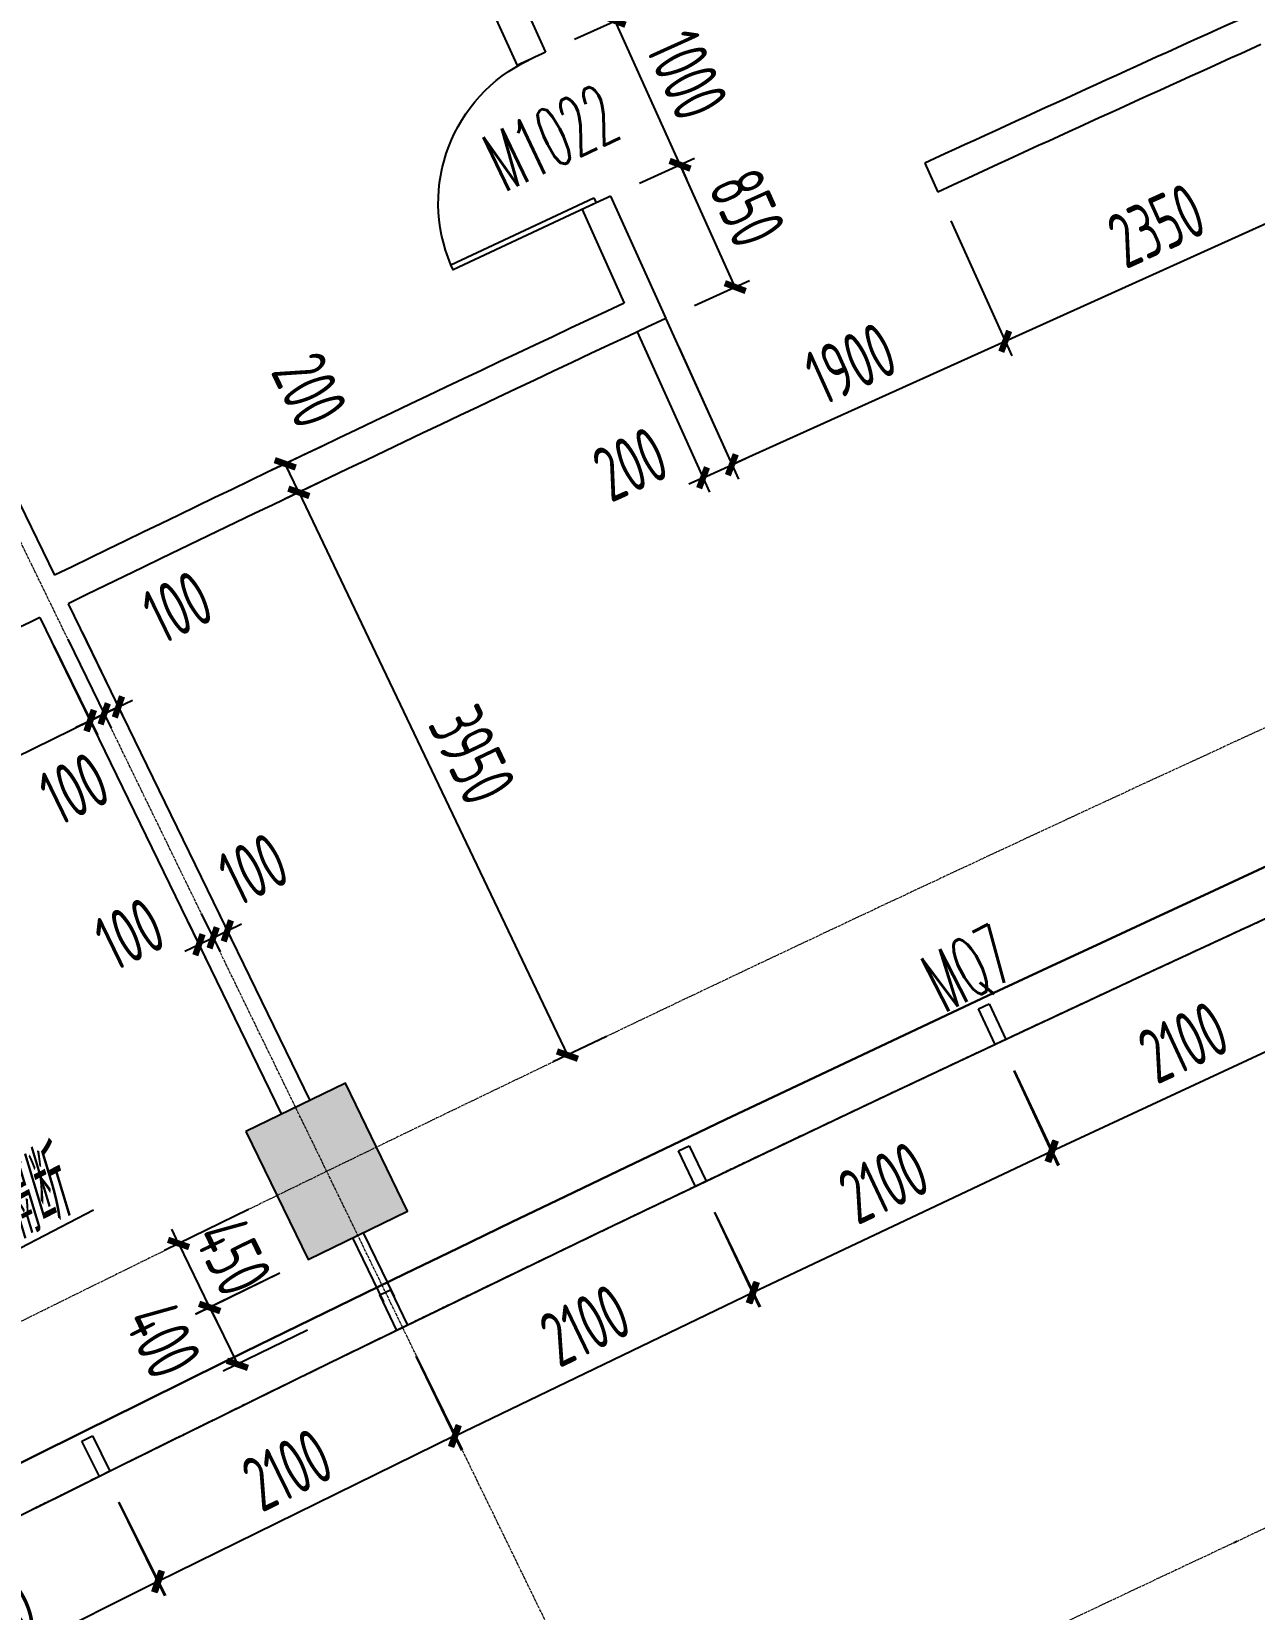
# Model space of a CAD drawing. Header units: millimetres. Extents: x 0 to 12095980, y -6694179 to 0.
# Drawn here: x 11648439 to 11656185, y -6432930 to -6422935 of the extents above; entities that cross this region are included whole.
import ezdxf
from ezdxf.enums import TextEntityAlignment as Align

# ---------------------------------------------------------------- set-up
doc = ezdxf.new("R2010")
doc.units = ezdxf.units.MM
doc.header["$LTSCALE"] = 10
doc.linetypes.add('A1-RG-AXIS$0$CENTER', pattern=[50.8, 31.75, -6.35, 6.35, -6.35])
doc.linetypes.add('A1-RI-F2$0$HIDDEN2', pattern=[0.1875, 0.125, -0.0625])
for name, color, linetype in [('A1-RD-2F$0$A-DIMS-1：100', 1, 'Continuous'), ('A1-RD-2F$0$A-GLAZ', 140, 'Continuous'), ('A1-RD-2F$0$A-louban', 5, 'Continuous'), ('A1-RG-AXIS$0$A-COLU-HATH', 8, 'Continuous'), ('A1-RG-AXIS$0$A-COLUMN', 7, 'Continuous'), ('A1-RG-AXIS$0$A-DETL-PEN0', 247, 'Continuous'), ('A1-RG-AXIS$0$A2-RG-AXIS-150$0$A-DIMS-100', 1, 'Continuous'), ('A1-RI-F2$0$A-DIMS-1：100', 1, 'Continuous'), ('A1-RI-F2$0$A-DOOR', 32, 'Continuous'), ('A1-RI-F2$0$A-FUZHUXIAN', 55, 'A1-RI-F2$0$HIDDEN2'), ('A1-RI-F2$0$A-SYMB', 4, 'Continuous'), ('A1-RI-F2$0$A-SYMB-AREA', 4, 'Continuous'), ('A1-RI-F2$0$A-SYMB-NAME', 4, 'Continuous'), ('A1-RI-F2$0$A-TEXT', 4, 'Continuous'), ('A1-RI-F2$0$A-TEXT1', 4, 'Continuous'), ('A1-RI-F2$0$A-WALL', 7, 'Continuous'), ('A1-RI-F2$0$N-SYMB-DOOR', 13, 'Continuous'), ('A1-RI-F2$0$N-SYMB-DOOR1', 13, 'Continuous'), ('A1-RI-F2$0$N-SYMB-DOOR2', 13, 'Continuous')]:
    doc.layers.add(name, color=color, linetype=linetype)
doc.layers.add('A1-RG-AXIS$0$A-GRID', color=1, linetype='A1-RG-AXIS$0$CENTER', lineweight=9)
doc.styles.add('A1-RD-2F$0$XD2008', font='xd-hzs.shx', dxfattribs={"width": 0.7, "bigfont": 'xd-hztxt.shx'})
doc.styles.add('A1-RG-AXIS$0$A2-RG-AXIS-150$0$XD2008', font='romans.shx', dxfattribs={"width": 0.7})
doc.styles.add('A1-RI-F2$0$ECADI', font='gbeitc.shx', dxfattribs={"width": 0.7, "bigfont": 'gbcbig.shx'})
doc.styles.add('A1-RI-F2$0$ECADI-SYM', font='simplex.shx', dxfattribs={"width": 0.7, "bigfont": 'hztxt.shx'})
doc.styles.add('A1-RI-F2$0$XD2008', font='xd-hzs.shx', dxfattribs={"width": 0.7, "bigfont": 'xd-hztxt.shx'})
doc.dimstyles.new('A1-RD-2F$0$XD100$0', dxfattribs={"dimscale": 100, "dimtxt": 3.5, "dimasz": 2, "dimexe": 1, "dimexo": 2, "dimgap": 1, "dimtad": 1, "dimdec": 0, "dimdsep": 46, "dimtxsty": 'A1-RD-2F$0$XD2008', "dimblk": 'A1-RD-2F$0$_ArchTick', "dimblk1": 'A1-RD-2F$0$_ArchTick', "dimblk2": 'A1-RD-2F$0$_ArchTick', "dimsah": 1, "dimcen": 2.5, "dimclrd": 1, "dimclre": 1, "dimclrt": 4, "dimaunit": 1, "dimadec": 0, "dimazin": 0, "dimtfac": 1, "dimtdec": 0, "dimtix": 1, "dimtmove": 2, "dimatfit": 3, "dimfxl": 1, "dimtolj": 1, "dimtzin": 0, "dimarcsym": 0})
doc.dimstyles.new('A1-RG-AXIS$0$A2-RG-AXIS-150$0$XD100', dxfattribs={"dimscale": 100, "dimtxt": 5.5, "dimasz": 1.5, "dimexe": 1, "dimexo": 2, "dimgap": 0.5, "dimtad": 1, "dimdec": 0, "dimdsep": 46, "dimtxsty": 'A1-RG-AXIS$0$A2-RG-AXIS-150$0$XD2008', "dimblk": 'A1-RG-AXIS$0$A2-RG-AXIS-150$0$_ArchTick', "dimcen": 2.5, "dimclrt": 4, "dimaunit": 1, "dimadec": 3, "dimazin": 0, "dimtfac": 1, "dimtdec": 0, "dimtix": 1, "dimtmove": 0, "dimatfit": 3, "dimfxl": 1, "dimtolj": 1, "dimtzin": 0, "dimarcsym": 0})
doc.dimstyles.new('A1-RI-F2$0$XD100$0', dxfattribs={"dimscale": 100, "dimtxt": 3.5, "dimasz": 2, "dimexe": 1, "dimexo": 2, "dimgap": 1, "dimtad": 1, "dimdec": 0, "dimdsep": 46, "dimtxsty": 'A1-RI-F2$0$XD2008', "dimblk1": 'A1-RI-F2$0$_ArchTick', "dimblk2": 'A1-RI-F2$0$_ArchTick', "dimsah": 1, "dimcen": 2.5, "dimclrd": 1, "dimclre": 1, "dimclrt": 4, "dimaunit": 1, "dimadec": 0, "dimazin": 0, "dimtfac": 1, "dimtdec": 0, "dimtix": 1, "dimtmove": 2, "dimatfit": 3, "dimfxl": 1, "dimtolj": 1, "dimtzin": 0, "dimarcsym": 0})

# ---------------------------------------------------------------- blocks, each defined once
blk = doc.blocks.new('A1-RI-F2$0$A-X-D2-60$0$d1000')
at = {"layer": 'A1-RI-F2$0$A-DOOR'}
blk.add_lwpolyline([(1257258.4, 175906.7), (1257258.4, 175941.7), (1256258.2, 175941.7), (1256258.2, 175906.7)], close=True, dxfattribs=at)
blk.add_arc((1257257.6, 175941.7), 1000, 182.00579, 269.95491, dxfattribs=at)
blk = doc.blocks.new('A1-RI-F2$0$_ArchTick')
at = {"color": 0, "linetype": 'ByBlock', "const_width": 0.4}
blk.add_lwpolyline([(-0.5, -0.5), (0.5, 0.5)], dxfattribs=at)
blk = doc.blocks.new('*D190')
at = {"layer": 'A1-RI-F2$0$A-DIMS-1：100', "color": 1, "linetype": 'ByBlock', "lineweight": -2, "transparency": 16777216}
for p, q in [((11656399.9, -6423158.6), (11656789.5, -6424021.8)), ((11656748.4, -6423930.6), (11654606.5, -6424897.4)), ((11654261.8, -6424133.8), (11654647.6, -6424988.6))]:
    blk.add_line(p, q, dxfattribs=at)
at = {"layer": 'A1-RI-F2$0$A-DIMS-1：100', "color": 1, "linetype": 'ByBlock', "lineweight": -2, "transparency": 16777216, "xscale": 100, "yscale": 100, "zscale": 100}
for p, rotation in [((11656748.4, -6423930.6), 24.29328652529245), ((11654606.5, -6424897.4), 204.2932865252925)]:
    blk.add_blockref('A1-RI-F2$0$_ArchTick', p, dxfattribs=dict(at, rotation=rotation))
at = {"layer": 'A1-RI-F2$0$A-DIMS-1：100', "color": 4, "linetype": 'ByBlock', "transparency": 16777216, "insert": (11655564.3, -6424163.4), "char_height": 350, "attachment_point": 5, "rotation": 24.29329, "style": 'A1-RI-F2$0$XD2008'}
blk.add_mtext('\\A1;2350', dxfattribs=at)
blk = doc.blocks.new('*D191')
at = {"layer": 'A1-RI-F2$0$A-DIMS-1：100', "color": 1, "linetype": 'ByBlock', "lineweight": -2, "transparency": 16777216}
for p, q in [((11654261.8, -6424133.8), (11654647.6, -6424988.6)), ((11654606.5, -6424897.4), (11652874.7, -6425679.1)), ((11652538.7, -6424934.7), (11652915.9, -6425770.3))]:
    blk.add_line(p, q, dxfattribs=at)
at = {"layer": 'A1-RI-F2$0$A-DIMS-1：100', "color": 1, "linetype": 'ByBlock', "lineweight": -2, "transparency": 16777216, "xscale": 100, "yscale": 100, "zscale": 100}
for p, rotation in [((11654606.5, -6424897.4), 24.29328652529245), ((11652874.7, -6425679.1), 204.2932865252925)]:
    blk.add_blockref('A1-RI-F2$0$_ArchTick', p, dxfattribs=dict(at, rotation=rotation))
at = {"layer": 'A1-RI-F2$0$A-DIMS-1：100', "color": 4, "linetype": 'ByBlock', "transparency": 16777216, "insert": (11653627.5, -6425037.6), "char_height": 350, "attachment_point": 5, "rotation": 24.29329, "style": 'A1-RI-F2$0$XD2008'}
blk.add_mtext('\\A1;1900', dxfattribs=at)
blk = doc.blocks.new('*D192')
at = {"layer": 'A1-RI-F2$0$A-DIMS-1：100', "color": 1, "linetype": 'ByBlock', "lineweight": -2, "transparency": 16777216}
for p, q in [((11652457.6, -6424755), (11652915.9, -6425770.3)), ((11652275.3, -6424837.3), (11652733.6, -6425852.5)), ((11652692.5, -6425761.4), (11652874.7, -6425679.1)), ((11652874.7, -6425679.1), (11652965.9, -6425638)), ((11652692.5, -6425761.4), (11652601.3, -6425802.5))]:
    blk.add_line(p, q, dxfattribs=at)
at = {"layer": 'A1-RI-F2$0$A-DIMS-1：100', "color": 1, "linetype": 'ByBlock', "lineweight": -2, "transparency": 16777216, "xscale": 100, "yscale": 100, "zscale": 100}
for p, rotation in [((11652874.7, -6425679.1), 204.2934253069616), ((11652692.5, -6425761.4), 24.29342530696156)]:
    blk.add_blockref('A1-RI-F2$0$_ArchTick', p, dxfattribs=dict(at, rotation=rotation))
at = {"layer": 'A1-RI-F2$0$A-DIMS-1：100', "color": 4, "linetype": 'ByBlock', "transparency": 16777216, "insert": (11652231.5, -6425675), "char_height": 350, "attachment_point": 5, "rotation": 24.29343, "style": 'A1-RI-F2$0$XD2008'}
blk.add_mtext('\\A1;200', dxfattribs=at)
blk = doc.blocks.new('*D193')
at = {"layer": 'A1-RI-F2$0$A-DIMS-1：100', "color": 1, "linetype": 'ByBlock', "lineweight": -2, "transparency": 16777216}
for p, q in [((11651877.5, -6422983.7), (11652226.3, -6422826.3)), ((11652135.2, -6422867.4), (11652094, -6422776.3)), ((11652546.6, -6423779), (11652135.2, -6422867.4)), ((11652289, -6423895.3), (11652637.8, -6423737.8)), ((11652546.6, -6423779), (11652587.8, -6423870.1))]:
    blk.add_line(p, q, dxfattribs=at)
at = {"layer": 'A1-RI-F2$0$A-DIMS-1：100', "color": 1, "linetype": 'ByBlock', "lineweight": -2, "transparency": 16777216, "xscale": 100, "yscale": 100, "zscale": 100}
for p, rotation in [((11652135.2, -6422867.4), 294.2934254010793), ((11652546.6, -6423779), 114.2934254010793)]:
    blk.add_blockref('A1-RI-F2$0$_ArchTick', p, dxfattribs=dict(at, rotation=rotation))
at = {"layer": 'A1-RI-F2$0$A-DIMS-1：100', "color": 4, "linetype": 'ByBlock', "transparency": 16777216, "insert": (11652591.6, -6423210.1), "char_height": 350, "attachment_point": 5, "rotation": 294.29343, "style": 'A1-RI-F2$0$XD2008'}
blk.add_mtext('\\A1;1000', dxfattribs=at)
blk = doc.blocks.new('*D194')
at = {"layer": 'A1-RI-F2$0$A-DIMS-1：100', "color": 1, "linetype": 'ByBlock', "lineweight": -2, "transparency": 16777216}
for p, q in [((11652289, -6423895.3), (11652637.8, -6423737.8)), ((11652896.4, -6424553.8), (11652546.6, -6423779)), ((11652638.7, -6424670.1), (11652987.5, -6424512.7))]:
    blk.add_line(p, q, dxfattribs=at)
at = {"layer": 'A1-RI-F2$0$A-DIMS-1：100', "color": 1, "linetype": 'ByBlock', "lineweight": -2, "transparency": 16777216, "xscale": 100, "yscale": 100, "zscale": 100}
for p, rotation in [((11652546.6, -6423779), 114.2934300045069), ((11652896.4, -6424553.8), 294.2934300045069)]:
    blk.add_blockref('A1-RI-F2$0$_ArchTick', p, dxfattribs=dict(at, rotation=rotation))
at = {"layer": 'A1-RI-F2$0$A-DIMS-1：100', "color": 4, "linetype": 'ByBlock', "transparency": 16777216, "insert": (11652972.1, -6424053.3), "char_height": 350, "attachment_point": 5, "rotation": 294.29343, "style": 'A1-RI-F2$0$XD2008'}
blk.add_mtext('\\A1;850', dxfattribs=at)
blk = doc.blocks.new('*D195')
at = {"layer": 'A1-RI-F2$0$A-DIMS-1：100', "color": 1, "linetype": 'ByBlock', "lineweight": -2, "transparency": 16777216}
for p, q in [((11650379.9, -6425735.3), (11650041.5, -6425896.9)), ((11650131.7, -6425853.8), (11651833.2, -6429418.6)), ((11652081.4, -6429300.1), (11651742.9, -6429461.6))]:
    blk.add_line(p, q, dxfattribs=at)
at = {"layer": 'A1-RI-F2$0$A-DIMS-1：100', "color": 1, "linetype": 'ByBlock', "lineweight": -2, "transparency": 16777216, "xscale": 100, "yscale": 100, "zscale": 100}
for p, rotation in [((11650131.7, -6425853.8), 115.5155669121147), ((11651833.2, -6429418.6), 295.5155669121147)]:
    blk.add_blockref('A1-RI-F2$0$_ArchTick', p, dxfattribs=dict(at, rotation=rotation))
at = {"layer": 'A1-RI-F2$0$A-DIMS-1：100', "color": 4, "linetype": 'ByBlock', "transparency": 16777216, "insert": (11651230.6, -6427517.7), "char_height": 350, "attachment_point": 5, "rotation": 295.51557, "style": 'A1-RI-F2$0$XD2008'}
blk.add_mtext('\\A1;3950', dxfattribs=at)
blk = doc.blocks.new('*D196')
at = {"layer": 'A1-RI-F2$0$A-DIMS-1：100', "color": 1, "linetype": 'ByBlock', "lineweight": -2, "transparency": 16777216}
for p, q in [((11650293.7, -6425554.8), (11649955.3, -6425716.4)), ((11650131.7, -6425853.8), (11650045.5, -6425673.3)), ((11650379.9, -6425735.3), (11650041.5, -6425896.9))]:
    blk.add_line(p, q, dxfattribs=at)
at = {"layer": 'A1-RI-F2$0$A-DIMS-1：100', "color": 1, "linetype": 'ByBlock', "lineweight": -2, "transparency": 16777216, "xscale": 100, "yscale": 100, "zscale": 100}
for p, rotation in [((11650045.5, -6425673.3), 115.5155674274812), ((11650131.7, -6425853.8), 295.5155674274812)]:
    blk.add_blockref('A1-RI-F2$0$_ArchTick', p, dxfattribs=dict(at, rotation=rotation))
at = {"layer": 'A1-RI-F2$0$A-DIMS-1：100', "color": 4, "linetype": 'ByBlock', "transparency": 16777216, "insert": (11650199.8, -6425206.4), "char_height": 350, "attachment_point": 5, "rotation": 295.51557, "style": 'A1-RI-F2$0$XD2008'}
blk.add_mtext('\\A1;200', dxfattribs=at)
blk = doc.blocks.new('*D198')
at = {"layer": 'A1-RI-F2$0$A-DIMS-1：100', "color": 1, "linetype": 'ByBlock', "lineweight": -2, "transparency": 16777216}
for p, q in [((11648579.1, -6426826.3), (11648855.6, -6427388.9)), ((11646792.2, -6428291.7), (11648811.5, -6427299.2)), ((11646559.8, -6427818.8), (11646836.3, -6428381.4))]:
    blk.add_line(p, q, dxfattribs=at)
at = {"layer": 'A1-RI-F2$0$A-DIMS-1：100', "color": 1, "linetype": 'ByBlock', "lineweight": -2, "transparency": 16777216, "xscale": 100, "yscale": 100, "zscale": 100}
for p, rotation in [((11648811.5, -6427299.2), 26.17459141336102), ((11646792.2, -6428291.7), 206.174591413361)]:
    blk.add_blockref('A1-RI-F2$0$_ArchTick', p, dxfattribs=dict(at, rotation=rotation))
at = {"layer": 'A1-RI-F2$0$A-DIMS-1：100', "color": 4, "linetype": 'ByBlock', "transparency": 16777216, "insert": (11647680.5, -6427548.6), "char_height": 350, "attachment_point": 5, "rotation": 26.17459, "style": 'A1-RI-F2$0$XD2008'}
blk.add_mtext('\\A1;2250', dxfattribs=at)
blk = doc.blocks.new('*D199')
at = {"layer": 'A1-RI-F2$0$A-DIMS-1：100', "color": 1, "linetype": 'ByBlock', "lineweight": -2, "transparency": 16777216}
for p, q in [((11648578.3, -6426826.7), (11648852.6, -6427390.4)), ((11648668.3, -6426782.9), (11648942.5, -6427346.7)), ((11648898.7, -6427256.8), (11648988.7, -6427213)), ((11648808.8, -6427300.5), (11648718.9, -6427344.3)), ((11648808.8, -6427300.5), (11648898.7, -6427256.8))]:
    blk.add_line(p, q, dxfattribs=at)
at = {"layer": 'A1-RI-F2$0$A-DIMS-1：100', "color": 1, "linetype": 'ByBlock', "lineweight": -2, "transparency": 16777216, "xscale": 100, "yscale": 100, "zscale": 100}
for p, rotation in [((11648808.8, -6427300.5), 25.93870497510083), ((11648898.7, -6427256.8), 205.9387049751009)]:
    blk.add_blockref('A1-RI-F2$0$_ArchTick', p, dxfattribs=dict(at, rotation=rotation))
at = {"layer": 'A1-RI-F2$0$A-DIMS-1：100', "color": 4, "linetype": 'ByBlock', "transparency": 16777216, "insert": (11648708.6, -6427730.2), "char_height": 350, "attachment_point": 5, "rotation": 25.9387, "style": 'A1-RI-F2$0$XD2008'}
blk.add_mtext('\\A1;100', dxfattribs=at)
blk = doc.blocks.new('*D200')
at = {"layer": 'A1-RI-F2$0$A-DIMS-1：100', "color": 1, "linetype": 'ByBlock', "lineweight": -2, "transparency": 16777216}
for p, q in [((11648668.3, -6426782.9), (11648942.5, -6427346.7)), ((11648758.2, -6426739.2), (11649032.4, -6427303)), ((11648988.7, -6427213), (11648898.7, -6427256.8)), ((11648988.7, -6427213), (11649078.6, -6427169.3)), ((11648898.7, -6427256.8), (11648808.8, -6427300.5))]:
    blk.add_line(p, q, dxfattribs=at)
at = {"layer": 'A1-RI-F2$0$A-DIMS-1：100', "color": 1, "linetype": 'ByBlock', "lineweight": -2, "transparency": 16777216, "xscale": 100, "yscale": 100, "zscale": 100}
for p, rotation in [((11648988.7, -6427213), 205.938704975191), ((11648898.7, -6427256.8), 25.93870497519102)]:
    blk.add_blockref('A1-RI-F2$0$_ArchTick', p, dxfattribs=dict(at, rotation=rotation))
at = {"layer": 'A1-RI-F2$0$A-DIMS-1：100', "color": 4, "linetype": 'ByBlock', "transparency": 16777216, "insert": (11649363.4, -6426580.1), "char_height": 350, "attachment_point": 5, "rotation": 25.9387, "style": 'A1-RI-F2$0$XD2008'}
blk.add_mtext('\\A1;100', dxfattribs=at)
blk = doc.blocks.new('A1-RD-2F$0$_ArchTick')
at = {"color": 0, "linetype": 'ByBlock', "const_width": 0.4}
blk.add_lwpolyline([(-0.5, -0.5), (0.5, 0.5)], dxfattribs=at)
blk = doc.blocks.new('*D668')
at = {"layer": 'A1-RD-2F$0$A-DIMS-1：100', "color": 1, "linetype": 'ByBlock', "lineweight": -2, "transparency": 16777216}
for p, q in [((11656565.9, -6428632.9), (11656845.5, -6429234.8)), ((11656803.3, -6429144.1), (11654898.7, -6430028.6)), ((11654661.3, -6429517.4), (11654940.8, -6430119.3))]:
    blk.add_line(p, q, dxfattribs=at)
at = {"layer": 'A1-RD-2F$0$A-DIMS-1：100', "color": 1, "linetype": 'ByBlock', "lineweight": -2, "transparency": 16777216, "xscale": 100, "yscale": 100, "zscale": 100}
for p, rotation in [((11656803.3, -6429144.1), 24.91031791792826), ((11654898.7, -6430028.6), 204.9103179179283)]:
    blk.add_blockref('A1-RD-2F$0$_ArchTick', p, dxfattribs=dict(at, rotation=rotation))
at = {"layer": 'A1-RD-2F$0$A-DIMS-1：100', "color": 4, "linetype": 'ByBlock', "transparency": 16777216, "insert": (11655735.2, -6429337), "char_height": 350, "attachment_point": 5, "rotation": 24.91032, "style": 'A1-RD-2F$0$XD2008'}
blk.add_mtext('\\A1;2100', dxfattribs=at)
blk = doc.blocks.new('*D669')
at = {"layer": 'A1-RD-2F$0$A-DIMS-1：100', "color": 1, "linetype": 'ByBlock', "lineweight": -2, "transparency": 16777216}
for p, q in [((11654662.6, -6429516.8), (11654946.4, -6430116.7)), ((11654903.7, -6430026.3), (11653005.4, -6430924.5)), ((11652764.4, -6430415), (11653048.2, -6431014.9))]:
    blk.add_line(p, q, dxfattribs=at)
at = {"layer": 'A1-RD-2F$0$A-DIMS-1：100', "color": 1, "linetype": 'ByBlock', "lineweight": -2, "transparency": 16777216, "xscale": 100, "yscale": 100, "zscale": 100}
for p, rotation in [((11654903.7, -6430026.3), 25.32167364873369), ((11653005.4, -6430924.5), 205.3216736487337)]:
    blk.add_blockref('A1-RD-2F$0$_ArchTick', p, dxfattribs=dict(at, rotation=rotation))
at = {"layer": 'A1-RD-2F$0$A-DIMS-1：100', "color": 4, "linetype": 'ByBlock', "transparency": 16777216, "insert": (11653836.9, -6430226.8), "char_height": 350, "attachment_point": 5, "rotation": 25.32167, "style": 'A1-RD-2F$0$XD2008'}
blk.add_mtext('\\A1;2100', dxfattribs=at)
blk = doc.blocks.new('*D670')
at = {"layer": 'A1-RD-2F$0$A-DIMS-1：100', "color": 1, "linetype": 'ByBlock', "lineweight": -2, "transparency": 16777216}
for p, q in [((11652765.6, -6430414.3), (11653053.8, -6431012.2)), ((11653010.4, -6430922.1), (11651118.6, -6431833.9)), ((11650873.9, -6431326.1), (11651162, -6431924))]:
    blk.add_line(p, q, dxfattribs=at)
at = {"layer": 'A1-RD-2F$0$A-DIMS-1：100', "color": 1, "linetype": 'ByBlock', "lineweight": -2, "transparency": 16777216, "xscale": 100, "yscale": 100, "zscale": 100}
for p, rotation in [((11653010.4, -6430922.1), 25.73303148717654), ((11651118.6, -6431833.9), 205.7330314871766)]:
    blk.add_blockref('A1-RD-2F$0$_ArchTick', p, dxfattribs=dict(at, rotation=rotation))
at = {"layer": 'A1-RD-2F$0$A-DIMS-1：100', "color": 4, "linetype": 'ByBlock', "transparency": 16777216, "insert": (11651945.1, -6431130.3), "char_height": 350, "attachment_point": 5, "rotation": 25.73303, "style": 'A1-RD-2F$0$XD2008'}
blk.add_mtext('\\A1;2100', dxfattribs=at)
blk = doc.blocks.new('*D671')
at = {"layer": 'A1-RD-2F$0$A-DIMS-1：100', "color": 1, "linetype": 'ByBlock', "lineweight": -2, "transparency": 16777216}
for p, q in [((11650875.2, -6431325.5), (11651166.4, -6431918.8)), ((11651122.3, -6431829), (11649237.2, -6432754.3)), ((11648990.1, -6432250.8), (11649281.3, -6432844.1))]:
    blk.add_line(p, q, dxfattribs=at)
at = {"layer": 'A1-RD-2F$0$A-DIMS-1：100', "color": 1, "linetype": 'ByBlock', "lineweight": -2, "transparency": 16777216, "xscale": 100, "yscale": 100, "zscale": 100}
for p, rotation in [((11651122.3, -6431829), 26.14438627655215), ((11649237.2, -6432754.3), 206.1443862765521)]:
    blk.add_blockref('A1-RD-2F$0$_ArchTick', p, dxfattribs=dict(at, rotation=rotation))
at = {"layer": 'A1-RD-2F$0$A-DIMS-1：100', "color": 4, "linetype": 'ByBlock', "transparency": 16777216, "insert": (11650058.6, -6432044.8), "char_height": 350, "attachment_point": 5, "rotation": 26.14439, "style": 'A1-RD-2F$0$XD2008'}
blk.add_mtext('\\A1;2100', dxfattribs=at)
blk = doc.blocks.new('*D672')
at = {"layer": 'A1-RD-2F$0$A-DIMS-1：100', "color": 1, "linetype": 'ByBlock', "lineweight": -2, "transparency": 16777216}
for p, q in [((11648991.4, -6432250.2), (11649286.8, -6432841.3)), ((11649242.1, -6432751.9), (11647363.6, -6433690.7)), ((11647112.9, -6433189), (11647408.4, -6433780.2))]:
    blk.add_line(p, q, dxfattribs=at)
at = {"layer": 'A1-RD-2F$0$A-DIMS-1：100', "color": 1, "linetype": 'ByBlock', "lineweight": -2, "transparency": 16777216, "xscale": 100, "yscale": 100, "zscale": 100}
for p, rotation in [((11649242.1, -6432751.9), 26.55573624381362), ((11647363.6, -6433690.7), 206.5557362438136)]:
    blk.add_blockref('A1-RD-2F$0$_ArchTick', p, dxfattribs=dict(at, rotation=rotation))
at = {"layer": 'A1-RD-2F$0$A-DIMS-1：100', "color": 4, "linetype": 'ByBlock', "transparency": 16777216, "insert": (11648179.9, -6432975.3), "char_height": 350, "attachment_point": 5, "rotation": 26.55574, "style": 'A1-RD-2F$0$XD2008'}
blk.add_mtext('\\A1;2100', dxfattribs=at)
blk = doc.blocks.new('A1-RD-2F$0$chuangkuang')
at = {"linetype": 'ByBlock'}
for p, q in [((11593433.2, -6456040.2), (11593630.5, -6455886.8)), ((11593630.5, -6455886.8), (11593676.6, -6455946)), ((11593676.6, -6455946), (11593479.2, -6456099.4)), ((11593479.2, -6456099.4), (11593433.2, -6456040.2))]:
    blk.add_line(p, q, dxfattribs=at)
blk = doc.blocks.new('*D437')
at = {"layer": 'A1-RI-F2$0$A-DIMS-1：100', "color": 1, "linetype": 'ByBlock', "lineweight": -2, "transparency": 16777216}
for p, q in [((11649513.7, -6428521), (11649632.5, -6428765.4)), ((11649603.6, -6428477.3), (11649722.5, -6428721.6)), ((11649678.7, -6428631.7), (11649768.7, -6428588)), ((11649588.8, -6428675.5), (11649498.9, -6428719.2)), ((11649588.8, -6428675.5), (11649678.7, -6428631.7))]:
    blk.add_line(p, q, dxfattribs=at)
at = {"layer": 'A1-RI-F2$0$A-DIMS-1：100', "color": 1, "linetype": 'ByBlock', "lineweight": -2, "transparency": 16777216, "xscale": 100, "yscale": 100, "zscale": 100}
for p, rotation in [((11649588.8, -6428675.5), 25.93871766433218), ((11649678.7, -6428631.7), 205.9387176643322)]:
    blk.add_blockref('A1-RI-F2$0$_ArchTick', p, dxfattribs=dict(at, rotation=rotation))
at = {"layer": 'A1-RI-F2$0$A-DIMS-1：100', "color": 4, "linetype": 'ByBlock', "transparency": 16777216, "insert": (11649843.3, -6428240.4), "char_height": 350, "attachment_point": 5, "rotation": 25.93872, "style": 'A1-RI-F2$0$XD2008'}
blk.add_mtext('\\A1;100', dxfattribs=at)
blk = doc.blocks.new('*D438')
at = {"layer": 'A1-RI-F2$0$A-DIMS-1：100', "color": 1, "linetype": 'ByBlock', "lineweight": -2, "transparency": 16777216}
for p, q in [((11649429.9, -6428577.5), (11649542.6, -6428809.1)), ((11649519.9, -6428533.7), (11649632.5, -6428765.4)), ((11649498.9, -6428719.2), (11649408.9, -6428762.9)), ((11649588.8, -6428675.5), (11649498.9, -6428719.2)), ((11649588.8, -6428675.5), (11649678.7, -6428631.7))]:
    blk.add_line(p, q, dxfattribs=at)
at = {"layer": 'A1-RI-F2$0$A-DIMS-1：100', "color": 1, "linetype": 'ByBlock', "lineweight": -2, "transparency": 16777216, "xscale": 100, "yscale": 100, "zscale": 100}
for p, rotation in [((11649498.9, -6428719.2), 25.93871766401219), ((11649588.8, -6428675.5), 205.9387176640122)]:
    blk.add_blockref('A1-RI-F2$0$_ArchTick', p, dxfattribs=dict(at, rotation=rotation))
at = {"layer": 'A1-RI-F2$0$A-DIMS-1：100', "color": 4, "linetype": 'ByBlock', "transparency": 16777216, "insert": (11649059.5, -6428650.9), "char_height": 350, "attachment_point": 5, "rotation": 25.93872, "style": 'A1-RI-F2$0$XD2008'}
blk.add_mtext('\\A1;100', dxfattribs=at)
blk = doc.blocks.new('*D443')
at = {"layer": 'A1-RI-F2$0$A-DIMS-1：100', "color": 1, "linetype": 'ByBlock', "lineweight": -2, "transparency": 16777216}
for p, q in [((11649813.9, -6430395.7), (11649280, -6430655.4)), ((11649369.9, -6430611.7), (11649326.2, -6430521.8)), ((11649369.9, -6430611.7), (11649566.8, -6431016.4)), ((11650010.8, -6430800.4), (11649476.8, -6431060.1)), ((11649566.8, -6431016.4), (11649610.5, -6431106.3))]:
    blk.add_line(p, q, dxfattribs=at)
at = {"layer": 'A1-RI-F2$0$A-DIMS-1：100', "color": 1, "linetype": 'ByBlock', "lineweight": -2, "transparency": 16777216, "xscale": 100, "yscale": 100, "zscale": 100}
for p, rotation in [((11649369.9, -6430611.7), 295.9386313851576), ((11649566.8, -6431016.4), 115.9386313851576)]:
    blk.add_blockref('A1-RI-F2$0$_ArchTick', p, dxfattribs=dict(at, rotation=rotation))
at = {"layer": 'A1-RI-F2$0$A-DIMS-1：100', "color": 4, "linetype": 'ByBlock', "transparency": 16777216, "insert": (11649715.6, -6430693.7), "char_height": 350, "attachment_point": 5, "rotation": 295.93863, "style": 'A1-RI-F2$0$XD2008'}
blk.add_mtext('\\A1;450', dxfattribs=at)
blk = doc.blocks.new('*D444')
at = {"layer": 'A1-RI-F2$0$A-DIMS-1：100', "color": 1, "linetype": 'ByBlock', "lineweight": -2, "transparency": 16777216}
for p, q in [((11650011.1, -6430800.9), (11649477.3, -6431061.2)), ((11649567.2, -6431017.4), (11649742.6, -6431377)), ((11650186.5, -6431160.5), (11649652.7, -6431420.9))]:
    blk.add_line(p, q, dxfattribs=at)
at = {"layer": 'A1-RI-F2$0$A-DIMS-1：100', "color": 1, "linetype": 'ByBlock', "lineweight": -2, "transparency": 16777216, "xscale": 100, "yscale": 100, "zscale": 100}
for p, rotation in [((11649567.2, -6431017.4), 116.0000483717812), ((11649742.6, -6431377), 296.0000483717812)]:
    blk.add_blockref('A1-RI-F2$0$_ArchTick', p, dxfattribs=dict(at, rotation=rotation))
at = {"layer": 'A1-RI-F2$0$A-DIMS-1：100', "color": 4, "linetype": 'ByBlock', "transparency": 16777216, "insert": (11649271.3, -6431221.5), "char_height": 350, "attachment_point": 5, "rotation": 296.00005, "style": 'A1-RI-F2$0$XD2008'}
blk.add_mtext('\\A1;400', dxfattribs=at)
blk = doc.blocks.new('A1-RI-F2$0$mc')
at = {"layer": 'A1-RI-F2$0$N-SYMB-DOOR', "style": 'A1-RI-F2$0$ECADI-SYM', "width": 0.7}
for tag, p in [('门窗主编号1', (55.7, -311.3)), ('门窗主编号2', (667.6, -311.3))]:
    blk.add_attdef(tag, p, '', height=180, dxfattribs=at)
at = {"layer": 'A1-RI-F2$0$N-SYMB-DOOR', "style": 'A1-RI-F2$0$ECADI-SYM', "width": 0.7, "flags": 1}
for tag, p in [('洞口尺寸(宽X高)', (55.6, -717.2)), ('备注', (57.1, -921.2))]:
    blk.add_attdef(tag, p, '', height=180, dxfattribs=at)
at = {"layer": 'A1-RI-F2$0$N-SYMB-DOOR1', "style": 'A1-RI-F2$0$ECADI-SYM', "width": 0.7}
blk.add_attdef('门窗辅编号1', (55.7, -516.1), '', height=180, dxfattribs=at)
at = {"layer": 'A1-RI-F2$0$N-SYMB-DOOR2', "style": 'A1-RI-F2$0$ECADI-SYM', "width": 0.7}
blk.add_attdef('门窗辅编号2', (311.5, -516.1), '', height=180, dxfattribs=at)
blk = doc.blocks.new('A1-RG-AXIS$0$A2-RG-AXIS-150$0$_ArchTick')
at = {"color": 0, "linetype": 'ByBlock', "const_width": 0.4}
blk.add_lwpolyline([(-0.5, -0.5), (0.5, 0.5)], dxfattribs=at)
blk = doc.blocks.new('*D722')
at = {"layer": 'A1-RG-AXIS$0$A2-RG-AXIS-150$0$A-DIMS-100', "color": 0, "lineweight": -2, "ltscale": 3, "transparency": 16777216}
for p, q in [((11670910, -6387267.3), (11670915.9, -6387284)), ((11580897.2, -6435951), (11580908, -6435965))]:
    blk.add_line(p, q, dxfattribs=at)
blk.add_arc((11778731.9, -6694178.6), 325182.4, 109.357031, 127.456634, dxfattribs=at)
at = {"layer": 'A1-RG-AXIS$0$A2-RG-AXIS-150$0$A-DIMS-100', "color": 0, "lineweight": -2, "ltscale": 3, "transparency": 16777216, "xscale": 150, "yscale": 150, "zscale": 150}
for p, rotation in [((11670949, -6387378.3), 19.35703132825471), ((11580968.8, -6436044.4), 217.4566338573137)]:
    blk.add_blockref('A1-RG-AXIS$0$A2-RG-AXIS-150$0$_ArchTick', p, dxfattribs=dict(at, rotation=rotation))
at = {"layer": 'A1-RG-AXIS$0$A2-RG-AXIS-150$0$A-DIMS-100', "color": 4, "ltscale": 3, "transparency": 16777216, "insert": (11623903.2, -6407910.6), "char_height": 375, "attachment_point": 5, "rotation": 28.40683, "style": 'A1-RG-AXIS$0$A2-RG-AXIS-150$0$XD2008'}
blk.add_mtext('\\A1;18°5\'59"', dxfattribs=at)
blk = doc.blocks.new('A1-RG-AXIS$0$colu')
at = {"layer": 'A1-RG-AXIS$0$A-COLU-HATH', "linetype": 'ByBlock'}
h = blk.add_hatch(color=256, dxfattribs=at)
h.paths.add_polyline_path([(11591264.2, -6433838.8), (11591158.5, -6433556.8), (11590222.1, -6433907.7), (11590399.9, -6434382.1)])
h.paths.add_polyline_path([(11582705.6, -6437301.3), (11582516, -6436795.2), (11581579.6, -6437146.1), (11581701, -6437474.4)])
h.paths.add_polyline_path([(11590471.6, -6449023.6), (11591079.8, -6449817.4), (11591635.4, -6449391.7), (11591027.3, -6448597.9)])
h.paths.add_polyline_path([(11597647.1, -6443800.1), (11598173.7, -6444529.9), (11598741.4, -6444120.4), (11598214.8, -6443390.5)])
h.paths.add_polyline_path([(11585545.5, -6442593.7), (11586153.7, -6443387.5), (11586709.3, -6442961.8), (11586101.2, -6442168)])
h.paths.add_polyline_path([(11592849.2, -6437150.3), (11593375.8, -6437880.2), (11593943.4, -6437470.6), (11593416.8, -6436740.7)])
h.paths.add_polyline_path([(11606394.6, -6455923.8), (11606921.2, -6456653.6), (11607488.9, -6456244), (11606962.3, -6455514.2)])
h.paths.add_polyline_path([(11601625.9, -6449314.5), (11602152.5, -6450044.4), (11602720.2, -6449634.8), (11602193.6, -6448905)])
edge = h.paths.add_edge_path()
edge.add_arc((11595249.5, -6454684.4), 425, 0, 360)
edge = h.paths.add_edge_path()
edge.add_arc((11600175.9, -6461114.9), 425, 0, 360)
h.paths.add_polyline_path([(11613306.9, -6451073.5), (11613812.4, -6451818.2), (11614391.5, -6451425.1), (11613886.1, -6450680.4)])
h.paths.add_polyline_path([(11620355.7, -6446423.7), (11620839.5, -6447182.6), (11621429.7, -6446806.3), (11620945.9, -6446047.4)])
h.paths.add_polyline_path([(11615974.2, -6439551.7), (11616458.1, -6440310.5), (11617048.3, -6439934.2), (11616564.5, -6439175.3)])
h.paths.add_polyline_path([(11608730, -6444330.1), (11609235.4, -6445074.8), (11609814.6, -6444681.6), (11609309.2, -6443937)])
h.paths.add_polyline_path([(11600306.1, -6431918.8), (11600811.6, -6432663.5), (11601390.7, -6432270.4), (11600885.3, -6431525.7)])
h.paths.add_polyline_path([(11607910.2, -6426903.7), (11608394.1, -6427662.5), (11608984.3, -6427286.2), (11608500.5, -6426527.3)])
h.paths.add_polyline_path([(11630302.3, -6423284.6), (11630692.9, -6423982.7), (11631129.2, -6423738.6), (11630738.6, -6423040.4)])
h.paths.add_polyline_path([(11626248.1, -6416039.2), (11626638.7, -6416737.4), (11627075.1, -6416493.2), (11626684.4, -6415795.1)])
h.paths.add_polyline_path([(11627535, -6441978.3), (11627996.9, -6442750.7), (11628597.7, -6442391.5), (11628135.8, -6441619.1)])
h.paths.add_polyline_path([(11634839, -6437740.8), (11635278.5, -6438526.2), (11635889.4, -6438184.4), (11635449.9, -6437399)])
h.paths.add_polyline_path([(11615655.2, -6422108.9), (11616117.1, -6422881.3), (11616717.9, -6422522.1), (11616256, -6421749.7)])
h.paths.add_polyline_path([(11619863.2, -6429146.9), (11620325, -6429919.3), (11620925.8, -6429560.1), (11620464, -6428787.6)])
h.paths.add_polyline_path([(11630859.3, -6430628.5), (11631298.8, -6431413.9), (11631909.7, -6431072.1), (11631470.2, -6430286.7)])
h.paths.add_polyline_path([(11627538.8, -6424694.4), (11627978.3, -6425479.8), (11628589.1, -6425138), (11628149.7, -6424352.6)])
h.paths.add_polyline_path([(11623352.7, -6434983.2), (11623814.5, -6435755.7), (11624415.3, -6435396.5), (11623953.5, -6434624)])
h.paths.add_polyline_path([(11623534.7, -6417538.5), (11623974.1, -6418323.9), (11624585, -6417982.1), (11624145.5, -6417196.7)])
h.paths.add_polyline_path([(11635339.1, -6420464.1), (11635755.9, -6421261.8), (11636376.3, -6420937.7), (11635959.6, -6420140)])
h.paths.add_polyline_path([(11645506.5, -6407137.9), (11645842, -6407864.2), (11645388.1, -6408073.9), (11645052.6, -6407347.6)])
h.paths.add_polyline_path([(11648218.5, -6414201.1), (11648554, -6414927.4), (11649007.9, -6414717.7), (11648672.4, -6413991.5)])
h.paths.add_polyline_path([(11649797, -6429903.6), (11650190.6, -6430712.9), (11650820.1, -6430406.7), (11650426.4, -6429597.4)])
h.paths.add_polyline_path([(11632162.7, -6412872.3), (11631542.2, -6413196.4), (11632283.1, -6414614.6), (11632903.5, -6414290.4)])
h.paths.add_polyline_path([(11648552.6, -6404922.5), (11647914.6, -6405210.5), (11648572.8, -6406668.9), (11649210.9, -6406380.9)])
h.paths.add_polyline_path([(11638487.9, -6426491.2), (11638904.6, -6427288.9), (11639525, -6426964.7), (11639108.3, -6426167.1)])
h.paths.add_polyline_path([(11646232.1, -6422574.6), (11646625.7, -6423383.9), (11647255.2, -6423077.7), (11646861.6, -6422268.4)])
h.paths.add_polyline_path([(11643257.7, -6416459.6), (11643651.4, -6417268.9), (11644280.8, -6416962.8), (11643887.2, -6416153.4)])
edge = h.paths.add_edge_path()
edge.add_arc((11640554, -6410100.5), 425, 0, 360)
h.paths.add_polyline_path([(11642261.7, -6433714.8), (11642678.5, -6434512.5), (11643298.9, -6434188.4), (11642882.2, -6433390.7)])
h.paths.add_polyline_path([(11657438.5, -6426310.3), (11657808.8, -6427130.6), (11658446.8, -6426842.6), (11658076.5, -6426022.3)])
h.paths.add_polyline_path([(11654085.6, -6418882), (11654455.8, -6419702.3), (11655093.8, -6419414.3), (11654723.6, -6418594)])
h.paths.add_polyline_path([(11659423.4, -6409140.7), (11659769.9, -6409971.3), (11660416, -6409701.8), (11660069.4, -6408871.2)])
h.paths.add_polyline_path([(11651288, -6412684.1), (11651658.2, -6413504.4), (11652296.3, -6413216.4), (11651926, -6412396.1)])
h.paths.add_polyline_path([(11672567.5, -6404094.9), (11672841.4, -6404846.5), (11673311.2, -6404675.2), (11673037.2, -6403923.6)])
h.paths.add_polyline_path([(11669749.3, -6396288.4), (11670092.2, -6397229.1), (11670561.8, -6397057.7), (11670219.1, -6396117.2)])
h.paths.add_polyline_path([(11678236.4, -6409177.5), (11678567.9, -6410121), (11679228.3, -6409889), (11678896.8, -6408945.5)])
h.paths.add_polyline_path([(11675949.4, -6402667.6), (11676280.8, -6403611.1), (11676941.3, -6403379), (11676609.8, -6402435.6)])
h.paths.add_polyline_path([(11662041.8, -6415416.4), (11662388.4, -6416247), (11663034.4, -6415977.4), (11662687.8, -6415146.8)])
h.paths.add_polyline_path([(11670094.3, -6412180.7), (11670416.9, -6413020.9), (11671070.4, -6412770), (11670747.8, -6411929.8)])
h.paths.add_polyline_path([(11656265.8, -6401573.1), (11656650.9, -6402495.9), (11657296.9, -6402226.4), (11656911.8, -6401303.5)])
h.paths.add_polyline_path([(11664718.2, -6398177.2), (11665076.6, -6399110.8), (11665730.1, -6398859.9), (11665371.7, -6397926.3)])
h.paths.add_polyline_path([(11667657.1, -6405832.5), (11667979.7, -6406672.7), (11668633.2, -6406421.8), (11668310.6, -6405581.6)])
h.paths.add_polyline_path([(11673264.6, -6395025.5), (11673596.1, -6395968.9), (11674256.5, -6395736.9), (11673925, -6394793.5)])
edge = h.paths.add_edge_path()
edge.add_arc((11681417.1, -6417175.4), 425, 0, 360)
h.paths.add_polyline_path([(11673015.3, -6419789.2), (11673337.9, -6420629.5), (11673991.4, -6420378.6), (11673668.8, -6419538.4)])
h.paths.add_polyline_path([(11665180.1, -6422937.9), (11665526.7, -6423768.5), (11666172.7, -6423499), (11665826.1, -6422668.4)])
at = {"layer": 'A1-RG-AXIS$0$A-COLUMN'}
blk.add_lwpolyline([(11649797, -6429903.6), (11650190.6, -6430712.9), (11650820.1, -6430406.7), (11650426.4, -6429597.4)], close=True, dxfattribs=at)
blk = doc.blocks.new('A1-RI-F2$0$5erhfh')
at = {"layer": 'A1-RI-F2$0$A-SYMB-AREA', "style": 'A1-RI-F2$0$ECADI', "width": 0.7}
blk.add_attdef('340M2', text='', height=2.5, dxfattribs=at).set_placement((0, 1.25), align=Align.MIDDLE_LEFT)
at = {"layer": 'A1-RI-F2$0$A-SYMB-NAME', "style": 'A1-RI-F2$0$ECADI', "width": 0.7}
blk.add_attdef('CHINESENAME', (-12.292, 3.087), '', height=4.5, dxfattribs=at)
blk = doc.blocks.new('A1-RD-2F')
at = {"layer": 'A1-RD-2F$0$A-GLAZ', "ltscale": 0.25}
for radius, start, end in [(292800, 108.984813, 127.828852), (292500, 108.926088, 127.887577), (292500, 108.926088, 127.887577)]:
    blk.add_arc((11778729.3, -6694180.2), radius, start, end, dxfattribs=at)
at = {"layer": 'A1-RD-2F$0$A-louban'}
blk.add_lwpolyline([(11599153.7, -6462913.2, -0.082408), (11683476.3, -6417307.1), (11680002.4, -6407186.8, 0.001342)], format="xyb", dxfattribs=at)
at = {"linetype": 'ByBlock'}
for p, rotation in [((2798709.1, -16311778.3), 77.24800672151477), ((2867989.4, -16376001.9), 77.65936156524592), ((2935770.1, -16438020.8), 78.05950113693498), ((3007924.3, -16502948.6), 78.48207074571498)]:
    blk.add_blockref('A1-RD-2F$0$chuangkuang', p, dxfattribs=dict(at, rotation=rotation))
at = {"layer": 'A1-RD-2F$0$A-DIMS-1：100', "color": 3, "linetype": 'ByBlock'}
for p1, p2, distance, picture, middle in [((11656481.7, -6428451.5), (11654577, -6429336), 763.7, '*D668', (11655735.2, -6429337)), ((11654577, -6429336), (11652678.8, -6430234.2), 763.7, '*D669', (11653836.9, -6430226.8)), ((11652678.8, -6430234.2), (11650787, -6431146), 763.6, '*D670', (11651945.1, -6431130.3)), ((11650787, -6431146), (11648901.9, -6432071.3), 760.9, '*D671', (11650058.6, -6432044.8)), ((11648901.9, -6432071.3), (11647023.5, -6433010.1), 760.9, '*D672', (11648179.9, -6432975.3))]:
    dim = blk.add_aligned_dim(p1=p1, p2=p2, distance=distance, dimstyle='A1-RD-2F$0$XD100$0', override={"dimasz": 1}, dxfattribs=at)
    dim.commit()
    dim.dimension.update_dxf_attribs({"geometry": picture, "text_midpoint": middle})
blk = doc.blocks.new('A1-RG-AXIS')
at = {"layer": 'A1-RG-AXIS$0$A-DETL-PEN0', "linetype": 'A1-RG-AXIS$0$CENTER'}
blk.add_arc((11778731.2, -6694179.2), 289000, 115.114013, 115.117978, dxfattribs=at)
at = {"layer": 'A1-RG-AXIS$0$A-GRID', "linetype": 'A1-RG-AXIS$0$CENTER', "ltscale": 0.05}
blk.add_lwpolyline([(11682866.1, -6392336.6, 0.10373), (11569674.9, -6456283.6, 0.10373)], format="xyb", dxfattribs=at)
blk.add_lwpolyline([(11654465.7, -6438701.8), (11636267.7, -6401288.8)], dxfattribs=at)
at = {"layer": 'A1-RG-AXIS$0$A-GRID', "ltscale": 0.05}
for points in [[(11690526.8, -6414141.5, 0.104527), (11584753.6, -6473784.9)], [(11691982.8, -6418505.6, 0.104638), (11587756.3, -6477270.1)]]:
    blk.add_lwpolyline(points, format="xyb", dxfattribs=at)
at = {"layer": 'A1-RG-AXIS$0$A-GRID', "linetype": 'A1-RG-AXIS$0$CENTER', "ltscale": 0.05}
blk.add_arc((11778731.9, -6694178.6), 308600, 107.574373, 131.323037, dxfattribs=at)
at = {"layer": 'A1-RG-AXIS$0$A-GRID', "ltscale": 0.05}
blk.add_arc((11778731.9, -6694178.6), 301700, 107.53359, 131.336201, dxfattribs=at)
at = {"layer": 'A1-RG-AXIS$0$A-COLU-HATH', "linetype": 'ByBlock'}
blk.add_blockref('A1-RG-AXIS$0$colu', (0, 0), dxfattribs=at)
at = {"layer": 'A1-RG-AXIS$0$A2-RG-AXIS-150$0$A-DIMS-100', "ltscale": 3}
dim = blk.add_angular_dim_3p(base=(11639299.9, -6400406.2), center=(11778731.9, -6694178.6), p1=(11670976.3, -6387456), p2=(11581018.9, -6436109.7), dimstyle='A1-RG-AXIS$0$A2-RG-AXIS-150$0$XD100', override={"dimtxt": 3.75, "dimadec": 4}, dxfattribs=at)
dim.commit()
dim.dimension.update_dxf_attribs({"geometry": '*D722', "text_midpoint": (11623903.2, -6407910.6)})
blk = doc.blocks.new('A1-RI-F2')
at = {"layer": 'A1-RI-F2$0$A-FUZHUXIAN', "ltscale": 15}
blk.add_lwpolyline([(11697385.2, -6408952.1, 0.0115), (11684356.2, -6412994.1), (11685659.5, -6416881.5, 0.084561), (11599102.5, -6463333.2), (11592167, -6454412), (11594287.7, -6452776.4, 0), (11592699.6, -6450703.6, 0.01703), (11576443.9, -6463978.8), (11589775.5, -6479462.1, -0.111917), (11700888.4, -6418975.6, -0.111917)], format="xyb", dxfattribs=at)
at = {"layer": 'A1-RI-F2$0$A-SYMB'}
blk.add_line((11644994.8, -6432390), (11648831.8, -6430399.4), dxfattribs=at)
at = {"layer": 'A1-RI-F2$0$A-WALL', "linetype": 'ByBlock'}
for p, q in [((11650625.4, -6420695.8), (11651695.2, -6423066)), ((11650444.3, -6420780.7), (11651514.2, -6423151)), ((11647030.4, -6423187.1), (11648583.2, -6426379.5)), ((11654097.2, -6423769.2), (11654179.5, -6423951.5)), ((11652106.7, -6423977.6), (11652456.4, -6424752.4)), ((11651925.6, -6424062.5), (11652193.1, -6424655)), ((11648670.7, -6426559.3), (11650201.6, -6429706.7)), ((11648490.9, -6426646.8), (11650021.8, -6429794.2)), ((11650471.6, -6430576.2), (11650668.5, -6430980.9)), ((11650539.1, -6430543.4), (11650735.9, -6430948.1))]:
    blk.add_line(p, q, dxfattribs=at)
for radius, start, end in [(297750, 114.312529, 114.745498), (297550, 114.312542, 114.745802), (299400, 115.106629, 115.144907), (298400, 115.109355, 115.147761), (297750, 115.149626, 115.919462), (297550, 115.111686, 115.919449), (297550, 115.957961, 116.391222)]:
    blk.add_arc((11778731.9, -6694178.6), radius, start, end, dxfattribs=at)
at = {"color": 3, "linetype": 'ByBlock'}
blk.add_blockref('A1-RD-2F', (0, 0), dxfattribs=at)
at = {"linetype": 'ByBlock'}
blk.add_blockref('A1-RG-AXIS', (0, 0), dxfattribs=at)
at = {"layer": 'A1-RI-F2$0$A-DOOR', "xscale": -1, "rotation": 205.1160303280259}
blk.add_blockref('A1-RI-F2$0$A-X-D2-60$0$d1000', (10438952.4, -6798360.2), dxfattribs=at)
at = {"layer": 'A1-RI-F2$0$A-TEXT'}
ref = blk.add_blockref('A1-RI-F2$0$5erhfh', (11646227.1, -6432054.4), dxfattribs=dict(at, xscale=99.99999999937386, yscale=99.99999999937386, zscale=99.99999999937386, rotation=27.42484838950515))
ref.add_attrib('CHINESENAME', '此处幕墙后衬2100宽的1h防火玻璃隔断', (11644993.8, -6432346.5), dxfattribs={"layer": 'A1-RI-F2$0$A-SYMB-NAME', "height": 450, "rotation": 27.42485, "style": 'A1-RI-F2$0$ECADI', "width": 0.7})
at = {"layer": 'A1-RI-F2$0$N-SYMB-DOOR'}
ref = blk.add_blockref('A1-RI-F2$0$mc', (11652075.5, -6423134.6), dxfattribs=dict(at, xscale=-1.499999999313981, yscale=1.4999999990373, rotation=25.40708840592164))
ref.add_attrib('门窗主编号1', 'M1022', (11651434.2, -6423956.1), dxfattribs={"height": 375, "rotation": 25.40709, "style": 'A1-RI-F2$0$ECADI-SYM', "width": 0.5})
ref = blk.add_blockref('A1-RI-F2$0$mc', (11653932.7, -6428776.9), dxfattribs=dict(at, xscale=1.499999999156396, yscale=1.499999999156396, rotation=27.15055400611745))
ref.add_attrib('门窗主编号1', 'MQ7', (11654220.1, -6429154.2), dxfattribs={"height": 375, "rotation": 27.15055, "style": 'A1-RI-F2$0$ECADI-SYM', "width": 0.5})
at = {"layer": 'A1-RI-F2$0$A-TEXT1', "style": 'A1-RI-F2$0$ECADI', "width": 0.7}
for tag, p in [('（-0.050）', (11749732.1, -6422418.7)), ('（结构标高）', (11757640.8, -6422418.7))]:
    blk.add_attdef(tag, p, '', height=375, dxfattribs=at)
at = {"layer": 'A1-RI-F2$0$A-DIMS-1：100', "color": 3, "linetype": 'ByBlock'}
for p1, p2, distance, picture, middle in [((11652106.7, -6423977.6), (11651695.2, -6423066), -482.7, '*D193', (11652591.6, -6423210.1)), ((11652456.4, -6424752.4), (11652106.7, -6423977.6), -482.7, '*D194', (11652972.1, -6424053.3)), ((11650560.4, -6425649.2), (11652261.9, -6429213.9), -475, '*D195', (11651230.6, -6427517.7)), ((11646471.6, -6427639.3), (11648490.9, -6426646.8), -726.9, '*D198', (11647680.5, -6427548.6)), ((11649993.8, -6430308.2), (11650190.6, -6430712.9), -693.7, '*D443', (11649715.6, -6430693.7))]:
    dim = blk.add_aligned_dim(p1=p1, p2=p2, distance=distance, dimstyle='A1-RI-F2$0$XD100$0', override={"dimasz": 1}, dxfattribs=at)
    dim.commit()
    dim.dimension.update_dxf_attribs({"geometry": picture, "text_midpoint": middle})
for base, p1, p2, picture, middle in [((11654606.5, -6424897.4), (11656317.6, -6422976.3), (11654179.5, -6423951.5), '*D190', (11655564.3, -6424163.4)), ((11652874.7, -6425679.1), (11654179.5, -6423951.5), (11652456.4, -6424752.4), '*D191', (11653627.5, -6425037.6))]:
    dim = blk.add_linear_dim(base=base, p1=p1, p2=p2, angle=24.29329, dimstyle='A1-RI-F2$0$XD100$0', override={"dimasz": 1}, dxfattribs=at)
    dim.commit()
    dim.dimension.update_dxf_attribs({"geometry": picture, "text_midpoint": middle})
for base, p1, p2, angle, picture, middle in [((11652874.7, -6425679.1), (11652193.1, -6424655), (11652375.3, -6424572.7), 24.29343, '*D192', (11652231.5, -6425675)), ((11650045.5, -6425673.3), (11650560.4, -6425649.2), (11650474.2, -6425468.7), 115.51557, '*D196', (11650199.8, -6425206.4)), ((11648898.7, -6427256.8), (11648670.7, -6426559.3), (11648580.8, -6426603.1), 205.9387, '*D200', (11649363.4, -6426580.1)), ((11648898.7, -6427256.8), (11648490.9, -6426646.8), (11648580.8, -6426603.1), 25.9387, '*D199', (11648708.6, -6427730.2)), ((11649678.7, -6428631.7), (11649426.2, -6428341.2), (11649516.1, -6428297.4), 25.93872, '*D437', (11649843.3, -6428240.4)), ((11649498.9, -6428719.2), (11649432.4, -6428353.9), (11649342.5, -6428397.6), 205.93872, '*D438', (11649059.5, -6428650.9)), ((11649742.6, -6431377), (11650190.8, -6430713.2), (11650366.2, -6431072.9), 296.00005, '*D444', (11649271.3, -6431221.5))]:
    dim = blk.add_linear_dim(base=base, p1=p1, p2=p2, angle=angle, dimstyle='A1-RI-F2$0$XD100$0', override={"dimasz": 1}, dxfattribs=at)
    dim.commit()
    dim.dimension.update_dxf_attribs({"geometry": picture, "text_midpoint": middle, "dimtype": 129})

msp = doc.modelspace()

# ---------------------------------------------------------------- block references
msp.add_blockref('A1-RI-F2', (0, 0))

doc.saveas('drawing.dxf')
